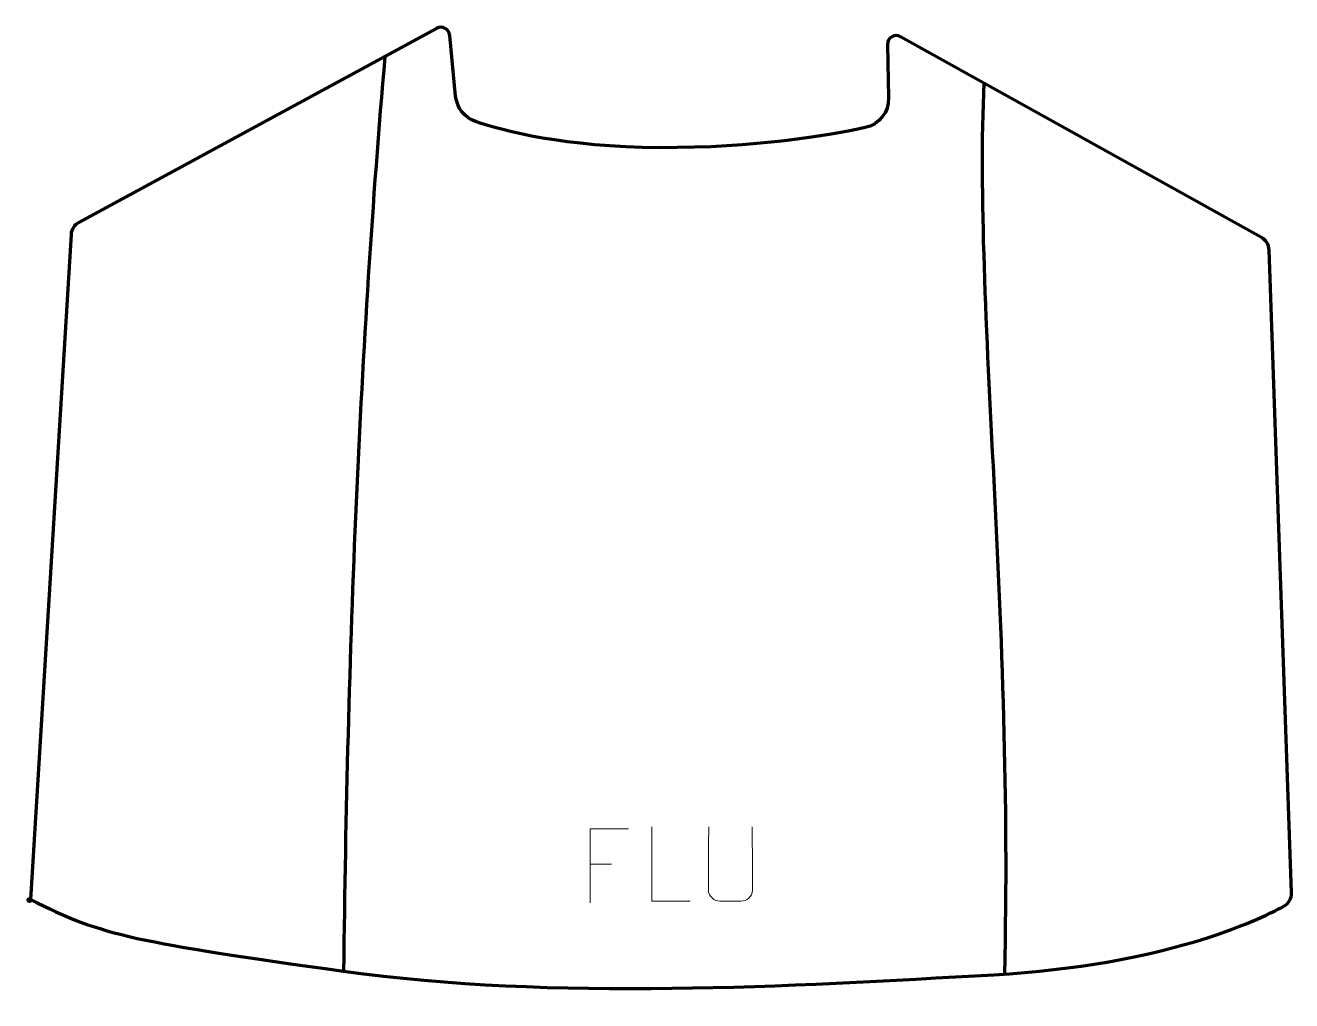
# Model space of a CAD drawing. Header units: millimetres. Extents: x -210 to 216, y -166 to 162.
import ezdxf

# ---------------------------------------------------------------- set-up
doc = ezdxf.new("R2010")
doc.units = ezdxf.units.MM
doc.header["$MEASUREMENT"] = 0
for name, color, linetype in [('layer 1', 7, 'Continuous'), ('layer 2', 7, 'Continuous'), ('layer 3', 7, 'Continuous')]:
    doc.layers.add(name, color=color, linetype=linetype)

msp = doc.modelspace()

# ---------------------------------------------------------------- linework, layer by layer
at = {"layer": 'layer 1', "color": 250, "lineweight": 9}
for points, knots in [([(-7.5505, -108.6429), (-7.5505, -108.6429), (-20.4245, -108.6429), (-20.4245, -108.6429), (-20.4245, -108.6429), (-20.4245, -108.6429), (-20.4245, -133.5965), (-20.4245, -133.5965)], [0, 0, 0, 0, 0.33333333, 0.33333333, 0.33333333, 0.33333333, 1, 1, 1, 1]), ([(13.2181, -132.9994), (13.2181, -132.9994), (0.269, -132.9994), (0.269, -132.9994), (0.269, -132.9994), (0.269, -132.9994), (0.269, -108.0458), (0.269, -108.0458)], [0, 0, 0, 0, 0.33333333, 0.33333333, 0.33333333, 0.33333333, 1, 1, 1, 1]), ([(34.0708, -108.0416), (34.0704, -113.5811), (34.1662, -123.7829), (34.1666, -129.3233), (34.1666, -129.3233), (34.0268, -131.5628), (32.3496, -132.989), (30.2019, -132.9995), (30.2019, -132.9995), (27.87, -132.9991), (25.5381, -132.9991), (23.2066, -132.9995), (23.2066, -132.9995), (21.2816, -133.101), (19.3095, -131.2845), (19.3207, -129.34), (19.3207, -129.34), (19.321, -123.7781), (19.4164, -113.6027), (19.416, -108.0416)], [0, 0, 0, 0, 0.16666667, 0.16666667, 0.16666667, 0.16666667, 0.33333333, 0.33333333, 0.33333333, 0.33333333, 0.5, 0.5, 0.5, 0.5, 0.66666667, 0.66666667, 0.66666667, 0.66666667, 1, 1, 1, 1])]:
    msp.add_open_spline(points, degree=3, knots=knots, dxfattribs=at)
msp.add_open_spline([(-20.4245, -120.5226), (-20.4245, -120.5226), (-13.2564, -120.5226), (-13.2564, -120.5226)], degree=3, dxfattribs=at)
at = {"layer": 'layer 2', "color": 230, "lineweight": 200}
msp.add_open_spline([(-208.661, -132.4351), (-208.661, -132.4351), (-195.0737, 91.2574), (-195.0737, 91.2574), (-195.0737, 91.2574), (-194.9462, 92.9665), (-193.9618, 94.4924), (-192.4619, 95.3059), (-192.4619, 95.3059), (-192.4619, 95.3059), (-72.0823, 160.5732), (-72.0823, 160.5732), (-72.0823, 160.5732), (-70.1947, 161.597), (-67.8793, 160.3556), (-67.6721, 158.2091), (-67.6721, 158.2091), (-67.6721, 158.2091), (-65.6981, 137.7633), (-65.6981, 137.7633), (-65.6981, 137.7633), (-65.3185, 133.8307), (-62.6869, 130.4803), (-58.9633, 129.214), (-58.9633, 129.214), (-49.4865, 125.9922), (-28.9818, 120.6322), (2.9495, 120.4409), (2.9495, 120.4409), (34.9182, 120.2495), (59.8878, 124.5637), (72.0348, 127.1815), (72.0348, 127.1815), (76.7321, 128.1938), (80.0536, 132.412), (79.9439, 137.2406), (79.9439, 137.2406), (79.9439, 137.2406), (79.5396, 155.052), (79.5396, 155.052), (79.5396, 155.052), (79.4868, 157.379), (81.9647, 158.8859), (83.9906, 157.7593), (83.9906, 157.7593), (83.9906, 157.7593), (205.3522, 90.2714), (205.3522, 90.2714), (205.3522, 90.2714), (206.89, 89.4164), (207.8682, 87.8129), (207.9295, 86.0475), (207.9295, 86.0475), (207.9295, 86.0475), (215.4468, -130.1176), (215.4468, -130.1176), (215.4468, -130.1176), (215.5133, -132.0237), (214.501, -133.7993), (212.8343, -134.7108), (212.8343, -134.7108), (203.8409, -139.6314), (172.324, -154.5227), (115.3685, -157.7372), (115.3685, -157.7372), (46.8904, -161.6022), (-32.2898, -166.4804), (-103.3796, -156.5412), (-103.3796, -156.5412), (-171.6933, -146.9903), (-185.0154, -144.7259), (-208.661, -132.4351), (-208.661, -132.4351), (-210.4418, -131.5094), (-208.8104, -134.4453), (-208.661, -132.4351)], degree=3, knots=[0, 0, 0, 0, 0.05, 0.05, 0.05, 0.05, 0.1, 0.1, 0.1, 0.1, 0.15, 0.15, 0.15, 0.15, 0.2, 0.2, 0.2, 0.2, 0.25, 0.25, 0.25, 0.25, 0.3, 0.3, 0.3, 0.3, 0.35, 0.35, 0.35, 0.35, 0.4, 0.4, 0.4, 0.4, 0.45, 0.45, 0.45, 0.45, 0.5, 0.5, 0.5, 0.5, 0.55, 0.55, 0.55, 0.55, 0.6, 0.6, 0.6, 0.6, 0.65, 0.65, 0.65, 0.65, 0.7, 0.7, 0.7, 0.7, 0.75, 0.75, 0.75, 0.75, 0.8, 0.8, 0.8, 0.8, 0.85, 0.85, 0.85, 0.85, 0.9, 0.9, 0.9, 0.9, 1, 1, 1, 1], dxfattribs=at)
at = {"layer": 'layer 3', "color": 142, "lineweight": 200}
for points in [[(-89.5137, 151.1224), (-97.9436, 53.86), (-102.1974, -49.2061), (-103.3793, -156.5413)], [(118.9803, -157.5154), (122.0241, -39.3962), (108.6934, 67.2949), (112.0722, 142.1433)]]:
    msp.add_open_spline(points, degree=3, dxfattribs=at)

doc.saveas('drawing.dxf')
